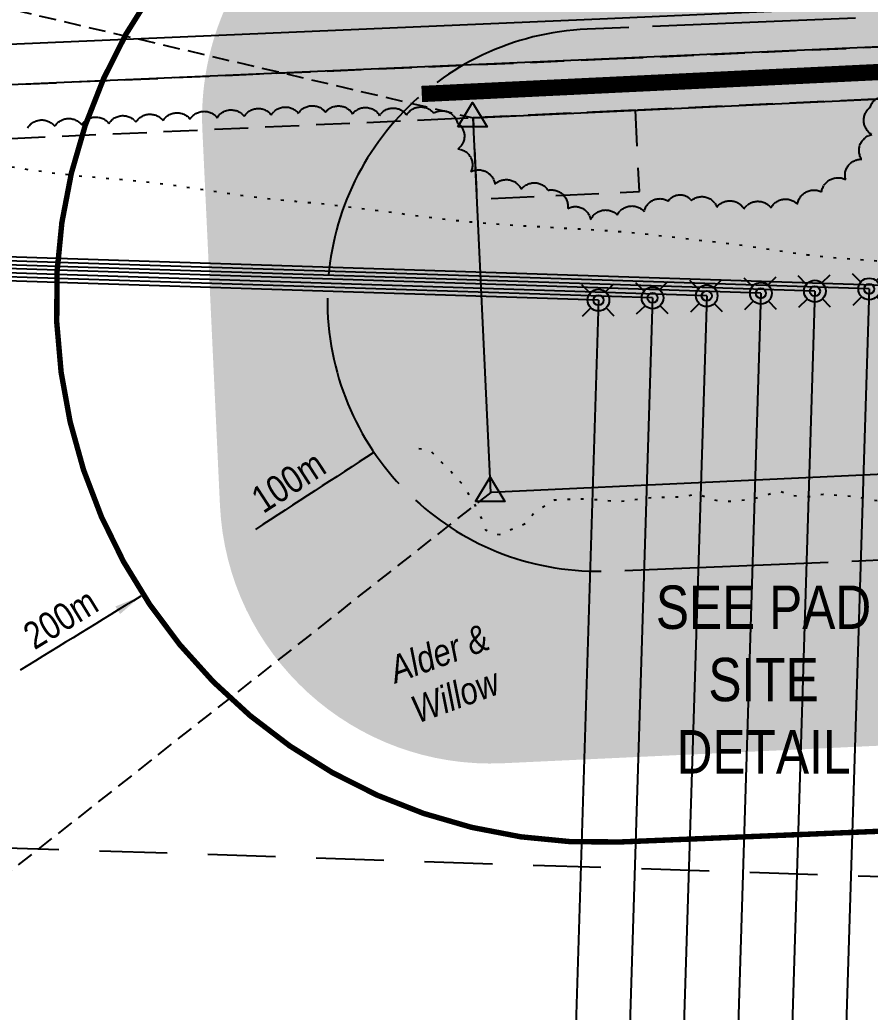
# Model space of a CAD drawing. Extents: x 354637 to 358761, y 6098179 to 6099941.
# Drawn here: x 355201.9 to 355515.5, y 6098657.6 to 6099023.5 of the extents above; entities that cross this region are included whole.
import ezdxf

# ---------------------------------------------------------------- set-up
doc = ezdxf.new("R2010")
doc.units = 0
doc.header["$LTSCALE"] = 5
for name, pattern in [('0', [1, 1, 0]), ('foc-ACCESSROAD', [3.75, 2.5, -1.25]), ('foc-BUFFER', [16.75, 15, -1.75]), ('foc-DOT', [1, 0.2, -0.8]), ('foc-LSD', [8, 5, -3]), ('foc-TIELINE', [1.875, 1.25, -0.625]), ('foc-TOPO', [1, 0.2, -0.8]), ('HIDDEN2', [4.762499999999999, 3.175, -1.5875])]:
    doc.linetypes.add(name, pattern=pattern)
for name, color, linetype in [('ABADATA-DRILL', 8, 'foc-DOT'), ('AS-ROADS', 254, 'Continuous'), ('AUX-BUFFER', 7, 'foc-BUFFER'), ('C-RW', 13, 'Continuous'), ('F-AR', 190, 'foc-ACCESSROAD'), ('L-DETAIL-T', 3, 'Continuous'), ('L-MON', 1, 'Continuous'), ('L-SECTION-LSD', 7, 'foc-LSD'), ('L-TIE', 7, 'foc-TIELINE'), ('P-BUFFER-H 30m', 51, 'Continuous'), ('P-PROPOSED', 10, 'Continuous'), ('P-PROPOSED-H', 21, 'Continuous'), ('T-BUSH', 110, '0'), ('T-BUSH-T', 110, 'Continuous'), ('T-EXISTING RTF', 220, 'HIDDEN2'), ('T-LOW-AREA', 48, 'foc-TOPO')]:
    doc.layers.add(name, color=color, linetype=linetype)
doc.layers.add('P-DRILL-OFFSET', color=7, linetype='Continuous', true_color=0xcccccc, plot=False)
doc.styles.add('80CG', font='ARIALN.TTF', dxfattribs={"height": 10})
doc.styles.add('80L', font='ARIALN.TTF', dxfattribs={"height": 10})
doc.dimstyles.new('CG2011', dxfattribs={"dimscale": 5, "dimtxt": 9, "dimasz": 2, "dimexe": 0.2, "dimexo": 0.0625, "dimgap": 0.5, "dimtad": 0, "dimtih": 1, "dimtoh": 1, "dimzin": 0, "dimdsep": 46, "dimtxsty": '80CG', "dimcen": 0.1, "dimse1": 1, "dimse2": 1, "dimclrd": 256, "dimclrt": 256, "dimaunit": 1, "dimadec": 4, "dimazin": 0, "dimtfac": 0.06, "dimtofl": 0, "dimtmove": 0, "dimatfit": 1, "dimfxl": 0.2, "dimtolj": 1, "dimtzin": 0, "dimlwd": -1, "dimarcsym": 0})

# ---------------------------------------------------------------- blocks, each defined once
blk = doc.blocks.new('WC')
at = {"layer": 'L-MON'}
h = blk.add_hatch(color=255, dxfattribs=at)
h.dxf.hatch_style = 1
edge = h.paths.add_edge_path()
edge.add_arc((1e-16, -3.47e-14), 0.9, 0, 360)
at = {"layer": 'L-MON', "color": 240, "flags": 128}
for points in [[(-0.6221317521915455, 0.5029434191984639), (-1.231742929986921, 1.120400313844549)], [(0.5200624085104745, 0.6078939802747209), (1.126191209577769, 1.206321004927269)], [(-1.178786742863962, -1.184577638598091), (-0.5588098224687501, -0.5724784557627332)], [(1.15915571353878, -1.184577638598091), (0.5567817565693919, -0.5744511080601575)]]:
    blk.add_lwpolyline(points, dxfattribs=at)
at = {"layer": 'L-MON', "color": 240}
for radius in [0.8, 0.3730220647719884]:
    blk.add_circle((1e-16, -3.47e-14), radius, dxfattribs=at)
blk = doc.blocks.new('TRIA')
blk.add_hatch(color=255).paths.add_polyline_path([(-0.0414550714867801, 1.521379340009161), (-1.474693147280959, -0.867350786313807), (1.391783004306489, -0.867350786313807)])
blk = doc.blocks.new('TRIAA')
blk.add_blockref('TRIA', (0, 0))
blk = doc.blocks.new('TRIB')
at = {"color": 1}
blk.add_lwpolyline([(-1.121455071486707, -0.6673507863138184), (-0.0414550714867801, 1.132649213686192), (1.038544928513147, -0.6673507863138184)], close=True, dxfattribs=at)
blk = doc.blocks.new('TRIBB')
blk.add_blockref('TRIB', (0, 0))
blk = doc.blocks.new('TRICC')
for name in ['TRIAA', 'TRIBB']:
    blk.add_blockref(name, (0, 0))
blk = doc.blocks.new('plspike')
blk.add_blockref('TRICC', (0, 0))

msp = doc.modelspace()

# ---------------------------------------------------------------- hatches: boundary and pattern name
at = {"layer": 'P-BUFFER-H 30m'}
h = msp.add_hatch(color=256, dxfattribs=at)
h.dxf.hatch_style = 1
edge = h.paths.add_edge_path()
edge.add_arc((355544.5288026808, 6098857.123150766), 99.97504299991508, -87.32810758115733, 1.5529758822017925, ccw=False)
edge.add_line((355549.1892812567, 6098757.256794257), (355380.1857621133, 6098749.369881108))
edge.add_arc((355375.5252835373, 6098849.236237617), 99.97504300024895, 182.6819478684118, 272.67189241890935, ccw=False)
edge.add_line((355275.659746484, 6098844.558232497), (355269.1894824415, 6098982.68471523))
edge.add_arc((355369.0550194952, 6098987.362720351), 99.97504300043853, 92.65170329679557, 182.681947868934, ccw=False)
edge.add_line((355364.4297307816, 6099087.230712857), (355531.1887112868, 6099094.953992468))
edge.add_arc((355535.8140000005, 6098995.085999962), 99.97504300042442, 3.61444313815241, 92.65170329692882, ccw=False)
edge.add_line((355635.5901794898, 6099001.388636663), (355635.696092536, 6098999.711941717))
edge.add_line((355635.696092536, 6098999.711941717), (355535.8139999996, 6098995.085999967))
edge.add_line((355535.8139999996, 6098995.085999967), (355544.6529999999, 6098855.156999982))
edge.add_line((355544.6529999999, 6098855.156999982), (355619.9924536485, 6098858.686128842))
edge.add_arc((355630.0979999863, 6098886.927999982), 29.99542218860641, 250.3117027948158, 295.05219299999)
edge.add_line((355642.7993718816, 6098859.754474184), (355644.4671242855, 6098859.832596772))
at = {"layer": 'P-PROPOSED-H'}
h = msp.add_hatch(color=256, dxfattribs=at)
h.dxf.hatch_style = 1
h.paths.add_polyline_path([(355544.5288026794, 6098857.123150774), (355535.8139999998, 6098995.085999963), (355369.0550194954, 6098987.362720351), (355375.5252835368, 6098849.236237617)])

# ---------------------------------------------------------------- linework, layer by layer
at = {"layer": 'ABADATA-DRILL', "flags": 128}
msp.add_lwpolyline([(355576.0499866905, 6098926.673463504), (355576.1199853824, 6098926.671201297), (355576.33988994, 6098926.664094456), (355576.6032363624, 6098926.765613191), (355577.2000359391, 6098927.276650408), (355577.7324546046, 6098927.959824014), (355577.8324281767, 6098928.887055167), (355577.3211280279, 6098929.784037863), (355576.3001486, 6098930.697492366), (355574.6748319858, 6098931.490379895), (355572.6891856551, 6098931.964824886), (355570.5909384721, 6098932.36283787), (355568.1867199647, 6098932.89079316), (355565.6006960709, 6098933.054334142), (355562.9871293727, 6098932.678530797), (355561.0649381946, 6098932.330497423), (355559.979027806, 6098932.165471022), (355559.2358551856, 6098932.079462037), (355557.2701316067, 6098931.93285051), (355555.6724755037, 6098931.724339639), (355554.4285826068, 6098931.3142931), (355553.4842412432, 6098930.884541565), (355552.7923067891, 6098930.526703734), (355552.2648380268, 6098930.303648269), (355551.9617973369, 6098930.213436933), (355551.8122116128, 6098930.22818362), (355551.762545352, 6098930.23981192), (355551.1480206449, 6098930.419819649), (355550.0559919393, 6098930.685199976), (355548.6271075147, 6098931.051564102), (355546.8619473024, 6098931.538828181), (355544.7140318095, 6098931.948370454), (355542.0699233142, 6098932.173940211), (355538.8441986351, 6098932.358286746), (355535.0929190595, 6098932.689589313), (355530.7087862741, 6098933.251501499), (355525.6543857824, 6098933.815041312), (355519.888409033, 6098934.341566222), (355513.5326553197, 6098934.887167238), (355507.0038185434, 6098935.338255683), (355500.2170638509, 6098935.857719714), (355492.520822945, 6098936.716758075), (355483.9066769138, 6098937.965651143), (355474.667394022, 6098939.374876784), (355464.7451607781, 6098940.706092269), (355454.2900103169, 6098941.954449281), (355443.4348142655, 6098943.205748589), (355432.4486268067, 6098944.431243256), (355421.3171393867, 6098945.49129866), (355410.6533242242, 6098946.16606948), (355400.3760961552, 6098946.728350109), (355390.4993714818, 6098947.297740221), (355380.7928187159, 6098947.871556777), (355370.9219153568, 6098948.620769602), (355360.9880669976, 6098949.59210118), (355351.1909773817, 6098950.769176294), (355341.5983170725, 6098952.079754268), (355332.1136683525, 6098953.326718671), (355322.4977742179, 6098954.538083383), (355312.9479286014, 6098955.627055016), (355303.6299081421, 6098956.458412406), (355294.7610278969, 6098957.255422484), (355286.0105100783, 6098958.30854616), (355276.9182277209, 6098959.622995202), (355267.300726142, 6098961.0943494), (355257.1828133038, 6098962.561886726), (355246.6880414907, 6098963.821594616), (355236.0543073618, 6098964.805519993), (355225.6371827968, 6098965.68255782), (355215.6362918775, 6098966.746037111), (355205.9830738907, 6098968.038602562), (355196.3474734382, 6098969.570612697), (355186.3899286456, 6098971.353293937), (355176.1924084665, 6098973.143552022), (355166.2760523272, 6098974.654657687), (355156.6433832315, 6098975.966488251), (355146.8314790104, 6098977.304084203), (355136.7123276446, 6098978.731734338), (355126.3371465938, 6098980.287649552), (355116.0996348737, 6098981.769076225), (355106.1368731721, 6098983.081584635), (355096.3433157429, 6098984.368582943), (355086.8579876544, 6098985.595604138), (355077.6531768661, 6098986.833594465), (355068.8591035811, 6098988.08835187), (355060.3039705763, 6098989.305308046), (355052.1743942138, 6098990.378401436), (355044.3675430308, 6098991.220981047), (355036.9326951028, 6098991.811512016), (355030.386778225, 6098992.353171859), (355024.6236751362, 6098992.969675192), (355019.8765493782, 6098993.443305743), (355016.1027242842, 6098993.695372281), (355013.0042693525, 6098993.795453686), (355010.3340924255, 6098993.83174947), (355007.994028947, 6098993.867359079), (355005.9528662194, 6098993.863314114), (355004.1608722653, 6098993.831139439), (355002.7283903341, 6098993.777388784), (355001.5950664488, 6098993.693885791), (355000.7429692253, 6098993.641350006), (355000.7329330147, 6098993.64167567), (355000.0717313332, 6098993.613014934), (354999.6213094666, 6098993.60769539), (354999.5122657091, 6098993.641191192), (354999.6051247646, 6098993.728162365), (354999.7393039372, 6098993.853996122), (354999.933377136, 6098993.977775116), (355000.0868474984, 6098994.082825592), (355000.1997186404, 6098994.169258794), (355000.4737618746, 6098994.290443005), (355000.6643325259, 6098994.304305464), (355000.7755189505, 6098994.340789756), (355000.865846485, 6098994.347770488), (355000.8754975052, 6098994.337545709), (355000.989322731, 6098994.143749618), (355001.1823874636, 6098993.617180468), (355001.5434058015, 6098992.715090532), (355002.1020941937, 6098991.426381281), (355002.8703069714, 6098989.810694775), (355003.8800385185, 6098987.927130987), (355005.0827892296, 6098985.827155972), (355006.3094918665, 6098983.536412824), (355007.4806234743, 6098981.077193573), (355008.5847297907, 6098978.400200382), (355009.7375114124, 6098975.371380365), (355010.9527681687, 6098972.110339028), (355013.3979037848, 6098965.107793328), (355016.1875274359, 6098956.693192935), (355019.7844249602, 6098946.321642726), (355021.9091147094, 6098940.549965515), (355024.1978928586, 6098934.59299801), (355026.6007631585, 6098928.452139739), (355029.1164983509, 6098922.087561462), (355031.7270357001, 6098915.559875974), (355032.6625059752, 6098913.238497385), (355037.9309672978, 6098900.721724275), (355041.0225073551, 6098893.598223383), (355044.0924385635, 6098886.735466941), (355047.2986860361, 6098879.758261519), (355050.5962355728, 6098872.507922446), (355053.937306885, 6098865.056160579), (355057.3731193185, 6098857.441184042), (355060.9627306272, 6098849.63112017), (355064.6792760647, 6098841.726959139), (355068.5513066577, 6098833.67766043), (355072.6010418645, 6098825.552664869), (355076.6573943326, 6098817.327340758), (355080.788679926, 6098808.93955767), (355085.0378984389, 6098800.487817247), (355089.2938674606, 6098791.935855805), (355098.1462879672, 6098774.841065628), (355098.1646778738, 6098774.790465822), (355107.2992496631, 6098757.756487472), (355108.525230509, 6098755.445644892), (355111.7338395097, 6098749.158669111), (355115.8833894414, 6098740.410174566), (355123.6773565831, 6098722.759183979), (355131.3671292265, 6098704.981511995), (355138.9862524242, 6098687.186100792), (355146.5680138929, 6098669.471989362), (355154.5332093813, 6098651.855497384), (355163.1196443214, 6098634.579160653), (355172.3970026296, 6098617.630701845), (355182.3476070713, 6098601.080636384), (355192.5441819773, 6098584.712729861), (355203.0652121563, 6098568.474326488), (355214.2922727272, 6098552.723471793), (355226.1081467499, 6098537.543929052), (355238.3763812125, 6098523.050040981), (355251.1552739969, 6098508.569832752), (355264.1509310571, 6098494.292571091), (355277.3344768706, 6098480.259396096), (355290.6190021905, 6098466.252952351), (355303.9631929107, 6098452.234597835), (355317.188371702, 6098438.25009743), (355330.3532775476, 6098424.257568317), (355343.6287525851, 6098410.281549625), (355357.0693153602, 6098396.460153853), (355370.4570421575, 6098382.86057169), (355383.8760176035, 6098368.989960182), (355396.9947720004, 6098355.118971591), (355410.2364086723, 6098341.023880085), (355423.2810512051, 6098327.025187677), (355436.2325260127, 6098312.929544214), (355449.2996884492, 6098298.69990309), (355462.2514589184, 6098284.614245481), (355475.2138664168, 6098270.548220173), (355488.1086101973, 6098256.55447335), (355501.2154217218, 6098242.313584842), (355514.2078696685, 6098228.246602754), (355527.2763132323, 6098214.05704267), (355535.6299308168, 6098204.966629754)], dxfattribs=at)
at = {"layer": 'AS-ROADS', "const_width": 5.998503419999953, "flags": 128}
msp.add_lwpolyline([(355694.5200000006, 6099011.604000016), (355583.0900000003, 6099007.332999995), (355350.0882054206, 6098996.144281387)], dxfattribs=at)
at = {"layer": 'AUX-BUFFER', "color": 251, "linetype": 'foc-BUFFER', "const_width": 1.999500859999984, "flags": 128}
msp.add_lwpolyline([(355542.2332641628, 6099124.898947814, 0.01922745093968361), (355526.8608851176, 6099124.856098953), (355407.0138851176, 6099119.911098952, 0.4142135623730949), (355215.4769010209, 6098911.887885088, 0.414213562373095), (355423.5001148859, 6098720.350900992), (355543.3471148859, 6098725.295900992, 0.4142135623730951), (355734.8840989807, 6098933.319114856, 0.3217016270824335), (355591.2400518711, 6099116.984260795, 0.3217016270824335)], format="xyb", dxfattribs=at)
at = {"layer": 'AUX-BUFFER', "color": 251, "linetype": 'foc-BUFFER', "flags": 128}
msp.add_lwpolyline([(355539.2255574429, 6098825.185950482, 0.9999999999999999), (355530.9824425587, 6099024.966049463), (355411.1354425587, 6099020.021049462, 0.9999999999999999), (355419.3785574429, 6098820.240950482)], format="xyb", close=True, dxfattribs=at)
at = {"layer": 'C-RW'}
msp.add_lwpolyline([(355183.4464795978, 6099013.948382285), (355418.6007723989, 6099024.032004128), (355558.7863543188, 6099030.310474138), (355559.4823498589, 6099015.326195763), (355559.4823498589, 6099015.326195763), (355560.4101423474, 6098995.352373608), (355560.6806967242, 6098989.532402888), (355562.0190437502, 6098989.50346746), (355633.2683981995, 6098987.966434559), (355636.5489964554, 6098933.448526132), (355637.5975372966, 6098916.026562735), (355628.001479496, 6098915.449198698), (355622.6375874594, 6098915.126625552), (355619.1376922934, 6098973.280105796), (355561.5377256423, 6098974.522790764), (355551.368896524, 6098974.742204405), (355550.4175481771, 6098994.90508008), (355549.4999782889, 6099014.885787062), (355419.257198188, 6099009.050364046), (355184.1145303372, 6098998.967695653)], dxfattribs=at)
at = {"layer": 'F-AR'}
msp.add_lwpolyline([(354761.8675192728, 6098837.003800825), (354753.6056559858, 6098813.147351208), (354755.033621151, 6098857.847446102), (354830.7247024426, 6098927.41076947), (354946.3884060479, 6098988.150700809), (355054.2778709643, 6098993.144807471), (355171.6146314244, 6098998.406396576), (355184.1145303372, 6098998.967695653), (355419.257198188, 6099009.050364046), (355562.8532008774, 6099015.477243022), (355695.7972830688, 6099021.426496868), (355714.7819307097, 6099022.276322249), (355714.7819307097, 6099022.276322249), (355709.7443194059, 6099002.05836876), (355690.9290000006, 6099002.269999991), (355535.8139999996, 6098995.085999967), (355361.0377677857, 6098986.991409155), (354951.7323460368, 6098968.371703368), (354842.3304825074, 6098910.920807832), (354761.8675192728, 6098837.003800825)], close=True, dxfattribs=at)
at = {"layer": 'L-SECTION-LSD', "flags": 128}
msp.add_lwpolyline([(354751.4691890476, 6098732.868866284), (355553.4160000006, 6098706.509499976)], dxfattribs=at)
at = {"layer": 'L-TIE', "flags": 128}
for points in [[(354743.6170000004, 6099134.525999994), (355369.0550194954, 6098987.362720351)], [(355375.5252835368, 6098849.236237617), (354717.3490000015, 6098330.453999976)]]:
    msp.add_lwpolyline(points, dxfattribs=at)
at = {"layer": 'P-DRILL-OFFSET'}
for p, q in [((355495.0990000017, 6098923.439999972), (354757.6308562836, 6098947.532130784)), ((355515.1120000018, 6098924.244999972), (354757.6784625481, 6098948.989374375)), ((355535.1040000017, 6098925.075999972), (354757.7268949057, 6098950.471904956)), ((355455.1730000018, 6098921.746), (354757.5330091203, 6098944.53699653)), ((355475.164, 6098922.651999972), (354757.5838879521, 6098946.094414491)), ((355415.2570000017, 6098920.130999972), (354757.4377506932, 6098941.62110437)), ((355435.2180000017, 6098920.951999972), (354757.4858236621, 6098943.09263395)), ((355455.1730000018, 6098921.746), (355436.0587066493, 6098308.038724692)), ((355475.164, 6098922.651999972), (355456.0021425949, 6098307.417574011)), ((355495.0990000017, 6098923.439999972), (355475.893304433, 6098306.79805145)), ((355515.1120000018, 6098924.244999972), (355495.8618617185, 6098306.176118361)), ((355415.2570000017, 6098920.130999972), (355396.2316410554, 6098309.279163327)), ((355435.2180000017, 6098920.951999972), (355416.1477508869, 6098308.658863735))]:
    msp.add_line(p, q, dxfattribs=at)
at = {"layer": 'P-PROPOSED', "flags": 128}
msp.add_lwpolyline([(355544.5288026807, 6098857.123150774), (355375.5252835368, 6098849.236237617), (355369.0550194954, 6098987.362720351), (355535.814, 6098995.085999963), (355690.9290000006, 6099002.269999982), (355675.9249999993, 6098942.074999982), (355658.5510000017, 6098922.081999983), (355661.4900000023, 6098860.629999972), (355642.7993718816, 6098859.754474184, -0.1977355051552707), (355619.9924536485, 6098858.686128842), (355544.6529999999, 6098855.156999982)], format="xyb", close=True, dxfattribs=at)
at = {"layer": 'T-BUSH', "flags": 128}
msp.add_lwpolyline([(355204.7437285976, 6098983.697559782, -0.52056705), (355214.7271382975, 6098984.228241419, -0.52056705), (355224.7105479979, 6098984.758923042, -0.52056705), (355234.6939576974, 6098985.289604671, -0.52056705), (355244.6773673972, 6098985.820286301, -0.52056705), (355254.6607770977, 6098986.350967939, -0.52056705), (355264.6441867976, 6098986.88164956, -0.52056705), (355274.627596497, 6098987.412331191, -0.52056705), (355284.6110061969, 6098987.943012821, -0.52056705), (355294.5944158973, 6098988.473694458, -0.52056705), (355304.5778255967, 6098989.00437608, -0.52056705), (355314.5609411914, 6098989.454178137, -0.52056705), (355324.5402274461, 6098988.85090534, -0.52056705), (355334.5195137003, 6098988.247632529, -0.52056705), (355344.4984233873, 6098988.474083858, -0.52056705), (355354.4771579448, 6098989.086414552, -0.52056705), (355363.2720407813, 6098985.388845569, -0.52056705), (355363.4381134877, 6098975.925506226, -0.52056705), (355368.1839538094, 6098967.466164904, -0.52056705), (355377.0629166351, 6098962.871155513, -0.52056705), (355386.8137896589, 6098961.023879546, -0.52056705), (355396.6506942938, 6098960.669577757, -0.52056705), (355403.9194021556, 6098953.922564603, -0.52056705), (355412.3585558372, 6098949.808174177, -0.52056705), (355422.1887760165, 6098951.626645456, -0.52056705), (355432.115158446, 6098952.817033667, -0.52056705), (355441.004033488, 6098956.678268803, -0.52056705), (355449.5187686881, 6098956.871772378, -0.52056705), (355458.9364472799, 6098954.474550558, -0.52056705), (355468.9118376183, 6098953.809960584, -0.52056705), (355478.8977849455, 6098954.144519507, -0.52056705), (355488.6555274625, 6098955.462538401, -0.52056705), (355497.5527026476, 6098960.022183777, -0.52056705), (355506.4498778332, 6098964.581829152, -0.52056705), (355512.3446761825, 6098972.061672738, -0.52056705), (355516.0315505734, 6098981.203966619, -0.52056705), (355515.4353431475, 6098991.183677483, -0.52056705), (355523.8559335328, 6098994.214129598, -0.52056705), (355532.8634925935, 6098993.46897768, -0.52056705), (355533.4589437511, 6098983.489221657, -0.52056705), (355534.0543949082, 6098973.509465639, -0.52056705), (355534.6498460647, 6098963.529709623, -0.52056705), (355535.2452972218, 6098953.549953607, -0.52056705), (355535.8407483794, 6098943.570197598, -0.52056705), (355536.4361995365, 6098933.590441574, -0.52056705), (355537.0316506931, 6098923.610685557, -0.52056705), (355537.8037573938, 6098913.643112771, -0.52056705), (355538.5839548198, 6098903.676097955, -0.52056705), (355539.3641522453, 6098893.709083145, -0.52056705), (355540.1443496707, 6098883.742068336, -0.52056705), (355540.9245470962, 6098873.775053527, -0.52056705), (355541.7047445217, 6098863.808038718, -0.52056705), (355542.4849419467, 6098853.841023909, -0.52056705), (355550.7613659362, 6098852.40760396, -0.52056705), (355560.7458044903, 6098852.918562849, -0.52056705), (355570.730243045, 6098853.429521739, -0.52056705), (355580.7146815991, 6098853.940480636, -0.52056705), (355590.6991201533, 6098854.451439518, -0.52056705), (355600.6835587074, 6098854.962398408, -0.52056705), (355610.667997261, 6098855.473357297, -0.52056705), (355620.6524358151, 6098855.984316195, -0.52056705), (355630.6368743693, 6098856.495275077, -0.52056705), (355640.6213129234, 6098857.006233967, -0.52056705), (355650.6035856362, 6098857.477249445, -0.52056705), (355660.4742369005, 6098855.889692883, -0.52056705), (355670.3438198956, 6098854.296567282, -0.52056705), (355680.1012929961, 6098852.118997323, -0.52056705), (355689.2837290122, 6098850.069758086, -0.52056705)], format="xyb", dxfattribs=at)
at = {"layer": 'T-EXISTING RTF', "flags": 128}
msp.add_lwpolyline([(355428.9758149977, 6098990.137893598), (355369.0550194954, 6098987.362720351), (355370.458421227, 6098957.403055079), (355430.3634016117, 6098960.177495827)], close=True, dxfattribs=at)
at = {"layer": 'T-LOW-AREA', "flags": 128}
msp.add_lwpolyline([(355594.197, 6098840.596), (355588.812, 6098840.702999972), (355583.2550000018, 6098847.268), (355570.919, 6098848.611999972), (355559.8800000018, 6098848.901999972), (355544.8660000017, 6098848.309999972), (355541.544, 6098846.604), (355532.561, 6098847.087999973), (355523.2460000017, 6098845.157999972), (355510.2480000018, 6098847.584), (355498.085, 6098848.52), (355493.1000000017, 6098847.589999972), (355485.799, 6098848.076), (355482.085, 6098849.627), (355471.6410000017, 6098846.579), (355460.6870000017, 6098845.655999972), (355451.2880000017, 6098848.600999972), (355446.563, 6098847.546999972), (355434.6660000018, 6098847.221999972), (355423.1550000018, 6098845.801999972), (355409.9270000018, 6098846.808999972), (355399.037, 6098846.383), (355391.655, 6098841.845999972), (355388.7760000018, 6098837.827999972), (355378.5750000018, 6098833.585), (355373.8370000017, 6098835.208), (355371.6780000018, 6098840.783999972), (355368.909, 6098846.317999972), (355364.7240000017, 6098852.633999972), (355358.7500000017, 6098859.038999972), (355353.508, 6098864.336999972), (355346.957, 6098865.815999972)], dxfattribs=at)

# ---------------------------------------------------------------- block references
at = {"layer": 'L-MON', "xscale": 4.998752149999949, "yscale": 4.998752149999949, "zscale": 4.998752149999949}
for name, p in [('plspike', (355369.0550194954, 6098987.362720351)), ('WC', (355495.0990000017, 6098923.439999972)), ('WC', (355515.1120000018, 6098924.244999972)), ('WC', (355415.2570000017, 6098920.130999972)), ('WC', (355435.2180000017, 6098920.951999972)), ('WC', (355455.1730000018, 6098921.746)), ('WC', (355475.164, 6098922.651999972)), ('plspike', (355375.5252835368, 6098849.236237617))]:
    msp.add_blockref(name, p, dxfattribs=at)

# ---------------------------------------------------------------- texts
at = {"layer": 'AUX-BUFFER', "attachment_point": 1, "style": '80L'}
for s, width, insert, char_height, rotation in [('100m', 34.2260040866578, (355286.1696678043, 6098849.58540104), 9.997504299999914, 33.03824395772481), ('200m', 34.22600408665779, (355202.0632271711, 6098799.504705545), 9.997504299999912, 31.535828772614988)]:
    msp.add_mtext_dynamic_manual_height_columns(s, width=width, gutter_width=224.9438467499986, heights=[0], dxfattribs=dict(at, insert=insert, char_height=char_height, rotation=rotation))
at = {"layer": 'L-DETAIL-T', "insert": (355476.1462624755, 6098780.235203249), "char_height": 15.99600687999993, "width": 109.4478215354298, "attachment_point": 5, "style": '80CG'}
msp.add_mtext('SEE PAD SITE DETAIL', dxfattribs=at)
at = {"layer": 'T-BUSH-T', "insert": (355337.0194464316, 6098788.146893716), "char_height": 9.9999999999999, "attachment_point": 1, "rotation": 20.000000000000068, "style": '80L'}
msp.add_mtext_dynamic_manual_height_columns('\\pi0.05;{\\fArial Narrow|b0|i1|c0|p34;Alder & \\P\\pi2.60457;Willow}', width=37.4874488403816, gutter_width=49.99999999999958, heights=[0], dxfattribs=at)

# ---------------------------------------------------------------- leaders
at = {"layer": 'AUX-BUFFER', "path_type": 1}
for points in [[(355332.4963440511, 6098864.044610807), (355288.7675812664, 6098835.605304457)], [(355246.5009955672, 6098811.012785395), (355202.0416131852, 6098783.729784116)]]:
    msp.add_leader(points, dimstyle='CG2011', override={"dimasz": 2, "dimgap": 0.5, "dimtad": 0}, dxfattribs=at)

doc.saveas('drawing.dxf')
